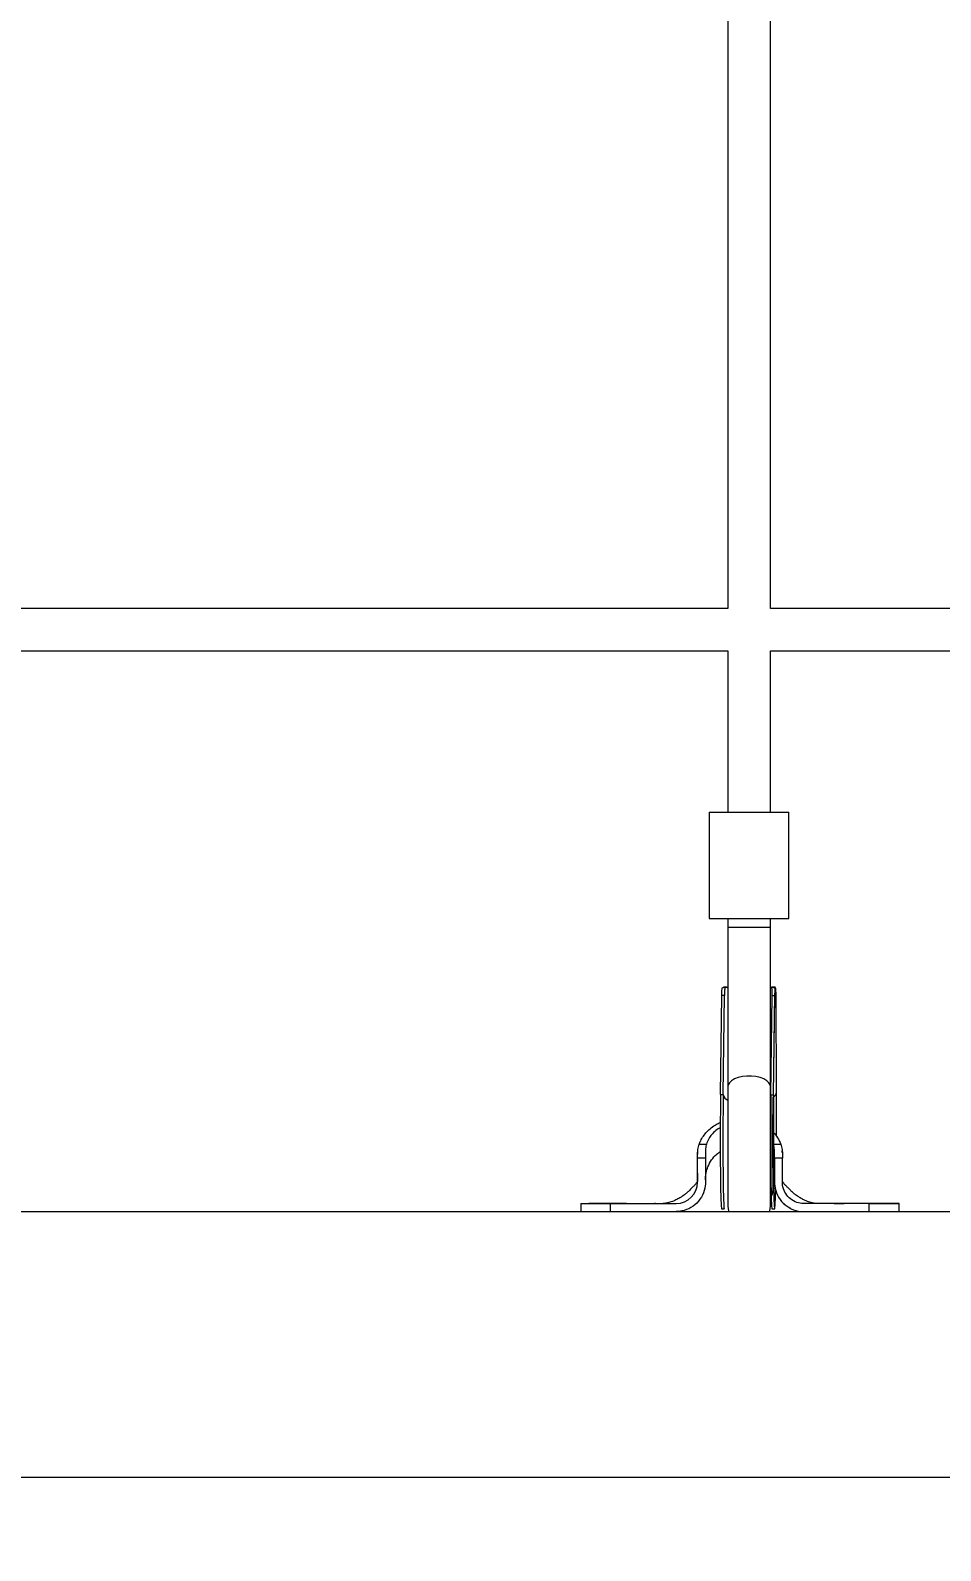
# Model space of a CAD drawing. Header units: millimetres. Extents: x -6879 to 7341, y -8047 to 7187.
# Drawn here: x -4075 to -3732, y -1564 to -991 of the extents above; entities that cross this region are included whole.
import ezdxf

# ---------------------------------------------------------------- set-up
doc = ezdxf.new("R2010")
doc.units = ezdxf.units.MM
for name, color, linetype in [('DIKOM_ОБЪЕКТ', 7, 'Continuous'), ('DIKOM_РАЗМЕР_ЗОНА', 7, 'Continuous'), ('DIKOM_РАЗМЕР_ОБЪЕКТА', 7, 'Continuous')]:
    doc.layers.add(name, color=color, linetype=linetype)
doc.styles.add('style1', font='arial.ttf', dxfattribs={"width": 0.8})
doc.dimstyles.new('1-50', dxfattribs={"dimtxt": 300, "dimasz": 200, "dimexe": 100, "dimexo": 0, "dimgap": 100, "dimtad": 0, "dimdec": 0, "dimtxsty": 'style1', "dimcen": 0, "dimclrd": 7, "dimclre": 7, "dimadec": 1, "dimazin": 2, "dimtfac": 1, "dimtdec": 0, "dimtmove": 1, "dimatfit": 3, "dimfxl": 0, "dimlwd": 25, "dimlwe": 18, "dimarcsym": 0})

# ---------------------------------------------------------------- blocks, each defined once
blk = doc.blocks.new('*D20')
at = {"layer": 'Defpoints', "color": 0, "transparency": 16777216}
for p in [(-335.47, 4138.44), (-5198.79, -5966.88), (-1568.13, -5966.88)]:
    blk.add_point(p, dxfattribs=at)
at = {"layer": 'DIKOM_РАЗМЕР_ОБЪЕКТА', "color": 7, "lineweight": 18, "transparency": 16777216}
for p, q in [((-335.47, 4138.44), (-5298.79, 4138.44)), ((-1568.13, -5966.88), (-5298.79, -5966.88))]:
    blk.add_line(p, q, dxfattribs=at)
at = {"layer": 'DIKOM_РАЗМЕР_ОБЪЕКТА', "color": 7, "lineweight": 25, "transparency": 16777216}
for p, q in [((-5198.79, 3938.44), (-5198.79, -81.84)), ((-5198.79, -5766.88), (-5198.79, -1161.62))]:
    blk.add_line(p, q, dxfattribs=at)
at = {"layer": 'DIKOM_РАЗМЕР_ОБЪЕКТА', "color": 7, "transparency": 16777216}
for points in [[(-5232.12, 3938.44), (-5165.46, 3938.44), (-5198.79, 4138.44)], [(-5232.12, -5766.88), (-5165.46, -5766.88), (-5198.79, -5966.88)]]:
    blk.add_solid(points, dxfattribs=at)
at = {"layer": 'DIKOM_РАЗМЕР_ОБЪЕКТА', "color": 0, "transparency": 16777216, "insert": (-5198.79, -621.73), "char_height": 300, "attachment_point": 5, "rotation": 90, "style": 'style1'}
blk.add_mtext('10100', dxfattribs=at)
blk = doc.blocks.new('*D19')
at = {"layer": 'Defpoints', "color": 0, "transparency": 16777216}
for p in [(5624.04, 6094.27), (-4435.35, 2864.29), (5624.04, -2640.11)]:
    blk.add_point(p, dxfattribs=at)
at = {"layer": 'DIKOM_РАЗМЕР_ОБЪЕКТА', "color": 7, "lineweight": 18, "transparency": 16777216}
for p, q in [((-4435.35, 2864.29), (-4435.35, 6194.27)), ((5624.04, -2640.11), (5624.04, 6194.27))]:
    blk.add_line(p, q, dxfattribs=at)
at = {"layer": 'DIKOM_РАЗМЕР_ОБЪЕКТА', "color": 7, "lineweight": 25, "transparency": 16777216}
for p, q in [((-4235.35, 6094.27), (2113.67, 6094.27)), ((5424.04, 6094.27), (3193.46, 6094.27))]:
    blk.add_line(p, q, dxfattribs=at)
at = {"layer": 'DIKOM_РАЗМЕР_ОБЪЕКТА', "color": 7, "transparency": 16777216}
for points in [[(-4235.35, 6127.6), (-4235.35, 6060.94), (-4435.35, 6094.27)], [(5424.04, 6127.6), (5424.04, 6060.94), (5624.04, 6094.27)]]:
    blk.add_solid(points, dxfattribs=at)
at = {"layer": 'DIKOM_РАЗМЕР_ОБЪЕКТА', "color": 0, "transparency": 16777216, "insert": (2653.56, 6094.27), "char_height": 300, "attachment_point": 5, "style": 'style1'}
blk.add_mtext('10100', dxfattribs=at)
blk = doc.blocks.new('*D18')
at = {"layer": 'Defpoints', "color": 0, "transparency": 16777216}
for p in [(-342.29, 5666.7), (-6681.79, -8047.27), (-1651.48, -8047.27)]:
    blk.add_point(p, dxfattribs=at)
at = {"layer": 'DIKOM_РАЗМЕР_ЗОНА', "color": 7, "lineweight": 18, "transparency": 16777216}
for p, q in [((-342.29, 5666.7), (-6781.79, 5666.7)), ((-1651.48, -8047.27), (-6781.79, -8047.27))]:
    blk.add_line(p, q, dxfattribs=at)
at = {"layer": 'DIKOM_РАЗМЕР_ЗОНА', "color": 7, "lineweight": 25, "transparency": 16777216}
for p, q in [((-6681.79, 5466.7), (-6681.79, -340.84)), ((-6681.79, -7847.27), (-6681.79, -1420.62))]:
    blk.add_line(p, q, dxfattribs=at)
at = {"layer": 'DIKOM_РАЗМЕР_ЗОНА', "color": 7, "transparency": 16777216}
for points in [[(-6715.12, 5466.7), (-6648.46, 5466.7), (-6681.79, 5666.7)], [(-6715.12, -7847.27), (-6648.46, -7847.27), (-6681.79, -8047.27)]]:
    blk.add_solid(points, dxfattribs=at)
at = {"layer": 'DIKOM_РАЗМЕР_ЗОНА', "color": 0, "transparency": 16777216, "insert": (-6681.79, -880.73), "char_height": 300, "attachment_point": 5, "rotation": 90, "style": 'style1'}
blk.add_mtext('13700', dxfattribs=at)
blk = doc.blocks.new('*D17')
at = {"layer": 'Defpoints', "color": 0, "transparency": 16777216}
for p in [(-5935.35, 6990.27), (-5935.35, 998.27), (7340.79, -2830.86)]:
    blk.add_point(p, dxfattribs=at)
at = {"layer": 'DIKOM_РАЗМЕР_ЗОНА', "color": 7, "lineweight": 18, "transparency": 16777216}
for p, q in [((-5935.35, 998.27), (-5935.35, 7090.27)), ((7340.79, -2830.86), (7340.79, 7090.27))]:
    blk.add_line(p, q, dxfattribs=at)
at = {"layer": 'DIKOM_РАЗМЕР_ЗОНА', "color": 7, "lineweight": 25, "transparency": 16777216}
for p, q in [((-5735.35, 6990.27), (2016.67, 6990.27)), ((7140.79, 6990.27), (3096.46, 6990.27))]:
    blk.add_line(p, q, dxfattribs=at)
at = {"layer": 'DIKOM_РАЗМЕР_ЗОНА', "color": 7, "transparency": 16777216}
for points in [[(-5735.35, 7023.6), (-5735.35, 6956.94), (-5935.35, 6990.27)], [(7140.79, 7023.6), (7140.79, 6956.94), (7340.79, 6990.27)]]:
    blk.add_solid(points, dxfattribs=at)
at = {"layer": 'DIKOM_РАЗМЕР_ЗОНА', "color": 0, "transparency": 16777216, "insert": (2556.56, 6990.27), "char_height": 300, "attachment_point": 5, "style": 'style1'}
blk.add_mtext('13300', dxfattribs=at)

msp = doc.modelspace()

# ---------------------------------------------------------------- linework, layer by layer
at = {"layer": 'DIKOM_ОБЪЕКТ', "color": 7, "linetype": 'Continuous', "lineweight": 15}
for p, q in [((-3812.47, -924.7), (-3812.47, -1208.7)), ((-3796.47, -1208.7), (-3796.47, -924.7)), ((-3812.47, -1208.7), (-4096.47, -1208.7)), ((-3512.47, -1208.7), (-3796.47, -1208.7)), ((-4096.47, -1224.7), (-3812.47, -1224.7)), ((-3812.47, -1224.7), (-3812.47, -1285.47)), ((-3796.47, -1285.47), (-3796.47, -1224.7)), ((-3796.47, -1224.7), (-3512.47, -1224.7)), ((-3819.47, -1285.47), (-3819.47, -1325.47)), ((-3819.47, -1285.47), (-3804.47, -1285.47)), ((-3804.47, -1285.47), (-3789.47, -1285.47)), ((-3789.47, -1325.47), (-3789.47, -1285.47)), ((-3819.47, -1325.47), (-3804.47, -1325.47)), ((-3812.47, -1325.47), (-3812.47, -1328.92)), ((-3804.47, -1325.47), (-3789.47, -1325.47)), ((-3796.47, -1328.92), (-3796.47, -1325.47)), ((-3812.47, -1328.92), (-3812.47, -1388.79)), ((-3796.47, -1328.92), (-3812.47, -1328.92)), ((-3796.47, -1388.79), (-3796.47, -1328.92)), ((-3815.24, -1391.8), (-3814.8, -1354.53)), ((-3813.8, -1354.53), (-3814.8, -1354.53)), ((-3814.24, -1391.8), (-3813.8, -1354.53)), ((-3813.1, -1351.43), (-3814.17, -1351.43)), ((-3812.9, -1351.27), (-3813.95, -1351.26)), ((-3795.23, -1351.5), (-3796.29, -1351.5)), ((-3796.24, -1391.87), (-3795.8, -1354.6)), ((-3794.87, -1351.34), (-3795.93, -1351.33)), ((-3794.8, -1354.61), (-3795.8, -1354.6)), ((-3795.24, -1391.96), (-3794.79, -1353.54)), ((-3795.24, -1391.87), (-3794.8, -1354.61)), ((-3794.15, -1390.9), (-3794.34, -1354.22)), ((-3812.47, -1388.79), (-3812.47, -1433.76)), ((-3796.47, -1433.76), (-3796.47, -1388.79)), ((-3815.24, -1391.8), (-3814.24, -1391.8)), ((-3796.26, -1393.3), (-3796.47, -1393.41)), ((-3796.4, -1392.61), (-3796.24, -1392.02)), ((-3796.24, -1391.87), (-3795.24, -1391.87)), ((-3795.24, -1391.87), (-3795.24, -1391.96)), ((-3796.47, -1404.91), (-3796.34, -1405.02)), ((-3823.87, -1413.47), (-3823.89, -1414.17)), ((-3823.86, -1413.19), (-3823.87, -1413.97)), ((-3823.25, -1410.47), (-3820.53, -1410.47)), ((-3795.3, -1410.47), (-3792.59, -1410.47)), ((-3792, -1413.56), (-3792.01, -1412.99)), ((-3820.92, -1415.68), (-3823.92, -1415.68)), ((-3823.92, -1423.82), (-3823.92, -1415.68)), ((-3820.92, -1415.68), (-3820.92, -1423.82)), ((-3796.47, -1417.81), (-3796.32, -1418.09)), ((-3794.92, -1415.68), (-3794.92, -1423.82)), ((-3791.92, -1415.68), (-3794.92, -1415.68)), ((-3791.92, -1423.82), (-3791.92, -1415.68)), ((-3823.92, -1424.82), (-3823.92, -1423.82)), ((-3820.92, -1423.82), (-3820.92, -1424.82)), ((-3794.92, -1423.82), (-3794.92, -1424.82)), ((-3791.92, -1424.82), (-3791.92, -1423.82)), ((-4335.35, -1435.82), (-2985.35, -1435.82)), ((-3867.92, -1432.82), (-3867.92, -1435.82)), ((-3862.11, -1432.82), (-3864.84, -1432.82)), ((-3855.41, -1432.82), (-3862.04, -1432.82)), ((-3856.81, -1432.82), (-3857.21, -1432.82)), ((-3856.64, -1435.82), (-3856.64, -1432.82)), ((-3856.64, -1432.82), (-3831.92, -1432.82)), ((-3814.86, -1434.76), (-3813.86, -1434.76)), ((-3795.86, -1434.83), (-3794.86, -1434.83)), ((-3791.35, -1432.86), (-3791.03, -1433.16)), ((-3790.65, -1433.52), (-3788.89, -1434.57)), ((-3759.2, -1432.82), (-3783.92, -1432.82)), ((-3759.2, -1435.82), (-3759.2, -1432.82)), ((-3754.51, -1432.82), (-3751.4, -1432.82)), ((-3754.28, -1432.82), (-3752.04, -1432.82)), ((-3747.92, -1432.82), (-3753.2, -1432.82)), ((-3747.92, -1435.82), (-3747.92, -1432.82)), ((-4335.35, -1535.82), (-2985.35, -1535.82))]:
    msp.add_line(p, q, dxfattribs=at)
at = {"layer": 'DIKOM_ОБЪЕКТ', "color": 7, "linetype": 'Continuous', "lineweight": 15, "flags": 128}
for points in [[(-3796.47, -1388.79), (-3796.58, -1388.14), (-3797.04, -1387.31), (-3797.85, -1386.55), (-3798.97, -1385.89), (-3800.35, -1385.37), (-3801.92, -1385.01), (-3803.61, -1384.82), (-3805.34, -1384.82), (-3807.03, -1385.01), (-3808.6, -1385.37), (-3809.97, -1385.89), (-3811.09, -1386.55), (-3811.9, -1387.31), (-3812.37, -1388.14), (-3812.47, -1388.79)], [(-3794.17, -1407.42), (-3794.17, -1407.11), (-3794.15, -1403.79), (-3794.14, -1400.47), (-3794.14, -1397.19), (-3794.14, -1393.99), (-3794.15, -1390.9)], [(-3815.24, -1391.8), (-3815.27, -1394.93), (-3815.3, -1398.16), (-3815.32, -1401.45), (-3815.33, -1404.78), (-3815.34, -1408.09), (-3815.34, -1411.35), (-3815.33, -1414.52), (-3815.32, -1417.57), (-3815.3, -1420.46), (-3815.27, -1423.16), (-3815.24, -1425.64), (-3815.2, -1427.86), (-3815.16, -1429.81), (-3815.11, -1431.46), (-3815.06, -1432.79), (-3815, -1433.78), (-3814.94, -1434.44), (-3814.88, -1434.74), (-3814.86, -1434.76)], [(-3814.24, -1391.8), (-3814.27, -1394.93), (-3814.3, -1398.16), (-3814.32, -1401.46), (-3814.33, -1404.78), (-3814.34, -1408.09), (-3814.34, -1411.35), (-3814.33, -1414.52), (-3814.32, -1417.57), (-3814.3, -1420.47), (-3814.27, -1423.17), (-3814.24, -1425.64), (-3814.2, -1427.87), (-3814.16, -1429.81), (-3814.11, -1431.46), (-3814.06, -1432.79), (-3814, -1433.79), (-3813.94, -1434.44), (-3813.88, -1434.74), (-3813.86, -1434.76)], [(-3796.47, -1392.74), (-3796.41, -1392.62), (-3796.4, -1392.61)], [(-3796.24, -1391.87), (-3796.27, -1395), (-3796.3, -1398.23), (-3796.32, -1401.53), (-3796.34, -1404.85), (-3796.34, -1408.16), (-3796.34, -1411.42), (-3796.34, -1414.59), (-3796.32, -1417.64), (-3796.3, -1420.54), (-3796.28, -1423.24), (-3796.24, -1425.71), (-3796.21, -1427.94), (-3796.16, -1429.88), (-3796.11, -1431.53), (-3796.06, -1432.86), (-3796, -1433.86), (-3795.94, -1434.51), (-3795.88, -1434.81), (-3795.86, -1434.83)], [(-3795.24, -1391.87), (-3795.27, -1395), (-3795.3, -1398.24), (-3795.32, -1401.53), (-3795.34, -1404.85), (-3795.34, -1408.16), (-3795.34, -1411.43), (-3795.34, -1414.6), (-3795.32, -1417.65), (-3795.3, -1420.54), (-3795.28, -1423.24), (-3795.24, -1425.72), (-3795.21, -1427.94), (-3795.16, -1429.89), (-3795.11, -1431.54), (-3795.06, -1432.87), (-3795, -1433.86), (-3794.94, -1434.51), (-3794.88, -1434.81), (-3794.82, -1434.76), (-3794.75, -1434.34), (-3794.69, -1433.58), (-3794.63, -1432.48), (-3794.56, -1431.04), (-3794.5, -1429.29), (-3794.47, -1428.07)], [(-3812.47, -1433.76), (-3812.27, -1435.54), (-3812.2, -1435.82)], [(-3796.74, -1435.82), (-3796.67, -1435.54), (-3796.47, -1433.76)]]:
    msp.add_lwpolyline(points, dxfattribs=at)
at = {"layer": 'DIKOM_ОБЪЕКТ', "color": 7, "linetype": 'Continuous', "lineweight": 15}
for centre, radius, start, end in [((-3796.9, -1390.44), 2.78, 301.0253, 350.4771), ((-3811.43, -1391.24), 2.86, 191.3561, 248.6261), ((-3831.92, -1424.82), 8, 270.0008, 0)]:
    msp.add_arc(centre, radius, start, end, dxfattribs=at)
for points, knots in [([(-3814.8, -1354.53), (-3814.79, -1354.03), (-3814.78, -1353.03), (-3814.71, -1352), (-3814.55, -1351.46), (-3814.27, -1351.48), (-3814.17, -1351.48)], [0, 0, 0, 0, 0.282218, 0.564509, 0.843703, 1, 1, 1, 1]), ([(-3813.6, -1351.43), (-3813.68, -1351.37), (-3813.85, -1351.26), (-3813.92, -1351.3), (-3813.95, -1351.32)], [0, 0, 0, 0, 0.48967, 1, 1, 1, 1]), ([(-3812.41, -1351.69), (-3812.59, -1351.61), (-3813.06, -1351.36), (-3813.48, -1351.45), (-3813.71, -1352.01), (-3813.78, -1353.03), (-3813.79, -1354.01), (-3813.8, -1354.53)], [0, 0, 0, 0, 0.131073, 0.354394, 0.560083, 0.768036, 1, 1, 1, 1]), ([(-3812.9, -1351.32), (-3812.83, -1351.3), (-3812.73, -1351.28), (-3812.53, -1351.4), (-3812.47, -1351.44)], [0, 0, 0, 0, 0.702039, 1, 1, 1, 1]), ([(-3795.8, -1354.6), (-3795.79, -1354.11), (-3795.78, -1353.11), (-3795.8, -1352.07), (-3795.92, -1351.53), (-3796.19, -1351.55), (-3796.29, -1351.55)], [0, 0, 0, 0, 0.281468, 0.563029, 0.840794, 1, 1, 1, 1]), ([(-3794.34, -1354.22), (-3794.34, -1353.74), (-3794.35, -1352.77), (-3794.4, -1351.78), (-3794.63, -1351.31), (-3794.95, -1351.29), (-3795.24, -1351.47), (-3795.29, -1351.5)], [0, 0, 0, 0, 0.241936, 0.483939, 0.723286, 0.952891, 1, 1, 1, 1]), ([(-3795.23, -1351.56), (-3795.13, -1351.56), (-3794.88, -1351.56), (-3794.79, -1352.14), (-3794.78, -1353.15), (-3794.8, -1354.12), (-3794.8, -1354.61)], [0, 0, 0, 0, 0.189918, 0.454975, 0.723245, 1, 1, 1, 1]), ([(-3795.89, -1429.66), (-3795.85, -1429.63), (-3795.71, -1429.54), (-3795.57, -1428.94), (-3795.47, -1427.74), (-3795.43, -1426.12), (-3795.43, -1424.4), (-3795.45, -1422.62), (-3795.47, -1420.78), (-3795.49, -1418.43), (-3795.51, -1415.5), (-3795.52, -1411.96), (-3795.52, -1408.21), (-3795.51, -1404.39), (-3795.49, -1400.62), (-3795.46, -1396.64), (-3795.43, -1394.03), (-3795.42, -1392.69)], [0, 0, 0, 0, 0.030799, 0.105481, 0.176109, 0.242227, 0.303474, 0.343123, 0.391124, 0.448869, 0.516358, 0.593587, 0.680553, 0.752198, 0.829322, 0.911923, 1, 1, 1, 1]), ([(-3823.25, -1410.47), (-3823.08, -1410.04), (-3822.42, -1408.35), (-3820.89, -1406.2), (-3818.76, -1404.26), (-3817.04, -1403.06), (-3815.83, -1402.53), (-3815.32, -1402.3)], [0, 0, 0, 0, 0.120601, 0.467445, 0.662793, 0.858204, 1, 1, 1, 1]), ([(-3815.33, -1404.23), (-3815.71, -1404.45), (-3816.82, -1405.07), (-3818.61, -1406.73), (-3819.94, -1408.71), (-3820.42, -1410.14), (-3820.53, -1410.47)], [0, 0, 0, 0, 0.155586, 0.454813, 0.872623, 1, 1, 1, 1]), ([(-3795.51, -1405.81), (-3795.02, -1406.35), (-3793.94, -1407.56), (-3793.05, -1409.21), (-3792.67, -1410.26), (-3792.59, -1410.47)], [0, 0, 0, 0, 0.391875, 0.875507, 1, 1, 1, 1]), ([(-3823.92, -1414.6), (-3823.89, -1413.9), (-3823.85, -1412.49), (-3823.45, -1411.15), (-3823.25, -1410.47)], [0, 0, 0, 0, 0.492148, 1, 1, 1, 1]), ([(-3820.53, -1410.47), (-3820.56, -1410.55), (-3820.67, -1410.96), (-3820.83, -1411.7), (-3820.91, -1412.54), (-3820.93, -1413.73), (-3820.92, -1414.72), (-3820.92, -1415.54), (-3820.92, -1415.68)], [0, 0, 0, 0, 0.0483503, 0.2420342, 0.4357138, 0.5324298, 0.919395, 1, 1, 1, 1]), ([(-3820.92, -1423.87), (-3820.91, -1423.44), (-3820.89, -1422.59), (-3820.7, -1421.34), (-3820.41, -1420.13), (-3819.82, -1418.43), (-3818.68, -1416.36), (-3817.06, -1414.4), (-3815.8, -1413.55), (-3815.33, -1413.23)], [0, 0, 0, 0, 0.1022362, 0.2038705, 0.3031191, 0.399757, 0.6347463, 0.8664013, 1, 1, 1, 1]), ([(-3794.92, -1415.68), (-3794.92, -1415.6), (-3794.92, -1415.17), (-3794.93, -1414.09), (-3794.86, -1412.41), (-3795.15, -1411.12), (-3795.3, -1410.47)], [0, 0, 0, 0, 0.048374, 0.241898, 0.617099, 1, 1, 1, 1]), ([(-3792.59, -1410.47), (-3792.39, -1411.13), (-3791.99, -1412.47), (-3791.94, -1413.88), (-3791.92, -1414.6)], [0, 0, 0, 0, 0.491604, 1, 1, 1, 1]), ([(-3823.92, -1415.68), (-3823.92, -1415.59), (-3823.92, -1415.23), (-3823.92, -1414.87), (-3823.92, -1414.6)], [0, 0, 0, 0, 0.256317, 1, 1, 1, 1]), ([(-3791.92, -1414.6), (-3791.92, -1414.69), (-3791.92, -1415.05), (-3791.92, -1415.41), (-3791.92, -1415.68)], [0, 0, 0, 0, 0.25633, 1, 1, 1, 1]), ([(-3823.92, -1421.51), (-3823.92, -1421.47), (-3823.92, -1421.39), (-3823.92, -1421.58), (-3823.92, -1422.24), (-3823.92, -1422.96), (-3823.92, -1423.51), (-3823.92, -1424.02), (-3823.92, -1424.28), (-3823.94, -1424.35), (-3823.94, -1424.39), (-3823.96, -1424.47), (-3823.97, -1424.5), (-3823.98, -1424.53), (-3824, -1424.56), (-3824.02, -1424.62), (-3824.12, -1424.86), (-3824.52, -1425.37), (-3825.16, -1426.09), (-3826.08, -1426.94), (-3827.01, -1427.97), (-3827.96, -1428.82), (-3828.78, -1429.48), (-3829.66, -1430.1), (-3830.74, -1430.8), (-3832.18, -1431.57), (-3833.94, -1432.28), (-3835.79, -1432.76), (-3836.51, -1432.8), (-3836.89, -1432.82)], [0, 0, 0, 0, 0.038803, 0.073968, 0.12484, 0.172221, 0.205994, 0.22786, 0.2417, 0.254339, 0.268537, 0.271438, 0.272635, 0.273736, 0.274876, 0.276186, 0.279636, 0.298263, 0.337814, 0.388351, 0.446673, 0.494109, 0.533655, 0.567924, 0.614047, 0.684943, 0.776094, 0.88228, 1, 1, 1, 1]), ([(-3820.92, -1424.82), (-3820.92, -1424.9), (-3820.92, -1425.33), (-3821.04, -1426.98), (-3821.84, -1429.73), (-3824.03, -1432.79), (-3827.12, -1434.94), (-3829.92, -1435.75), (-3831.53, -1435.81), (-3831.92, -1435.82)], [0, 0, 0, 0, 0.014813, 0.07411, 0.288782, 0.503467, 0.71806, 0.933096, 1, 1, 1, 1]), ([(-3795.3, -1420.94), (-3795.23, -1421.14), (-3795.03, -1421.78), (-3794.96, -1422.67), (-3794.92, -1423.43), (-3794.92, -1423.73), (-3794.92, -1423.83)], [0, 0, 0, 0, 0.213061, 0.682138, 0.897095, 1, 1, 1, 1]), ([(-3794.92, -1424.82), (-3794.92, -1424.9), (-3794.91, -1425.33), (-3794.79, -1426.99), (-3793.99, -1429.75), (-3791.78, -1432.82), (-3788.68, -1434.97), (-3785.89, -1435.76), (-3784.29, -1435.81), (-3783.92, -1435.82)], [0, 0, 0, 0, 0.014813, 0.074112, 0.290037, 0.505961, 0.720946, 0.936016, 1, 1, 1, 1]), ([(-3779.05, -1432.82), (-3779.42, -1432.8), (-3780.11, -1432.75), (-3781.93, -1432.28), (-3783.68, -1431.56), (-3785.1, -1430.79), (-3786.2, -1430.09), (-3787.12, -1429.44), (-3788, -1428.72), (-3788.95, -1427.86), (-3789.86, -1426.82), (-3790.73, -1426.05), (-3791.32, -1425.36), (-3791.73, -1424.85), (-3791.82, -1424.6), (-3791.85, -1424.54), (-3791.86, -1424.51), (-3791.87, -1424.48), (-3791.88, -1424.44), (-3791.9, -1424.35), (-3791.91, -1424.29), (-3791.92, -1424.24), (-3791.92, -1423.94), (-3791.92, -1423.83), (-3791.92, -1423.78)], [0, 0, 0, 0, 0.1500232, 0.2851115, 0.4009831, 0.4910597, 0.5496545, 0.5954478, 0.6534414, 0.7214443, 0.7882317, 0.8449173, 0.8958272, 0.9200276, 0.9244518, 0.9261207, 0.9275804, 0.9290227, 0.9306026, 0.9344117, 0.9572879, 0.9761229, 0.9907991, 1, 1, 1, 1]), ([(-3783.92, -1432.82), (-3784.14, -1432.81), (-3785.26, -1432.78), (-3787.25, -1432.26), (-3789.53, -1430.74), (-3791.16, -1428.55), (-3791.85, -1426.45), (-3791.9, -1425.19), (-3791.92, -1424.82)], [0, 0, 0, 0, 0.054117, 0.268331, 0.482535, 0.697282, 0.911982, 1, 1, 1, 1]), ([(-3867.9, -1432.82), (-3867.9, -1432.82), (-3868, -1432.82), (-3867.64, -1432.82), (-3866.79, -1432.82), (-3865.35, -1432.82), (-3863.41, -1432.82), (-3860.64, -1432.82), (-3858.14, -1432.82), (-3856.64, -1432.82)], [0, 0, 0, 0, 0.012296, 0.165141, 0.313685, 0.466529, 0.61506, 0.767917, 1, 1, 1, 1]), ([(-3850.6, -1432.82), (-3851.9, -1432.82), (-3854.4, -1432.82), (-3856.36, -1432.82), (-3857.29, -1432.82)], [0, 0, 0, 0, 0.5224316, 1, 1, 1, 1]), ([(-3847.14, -1432.82), (-3847.1, -1432.82), (-3846.54, -1432.82), (-3845.56, -1432.82), (-3844.37, -1432.82), (-3843.65, -1432.82), (-3843.34, -1432.82), (-3843.43, -1432.82), (-3843.43, -1432.82)], [0, 0, 0, 0, 0.0221886, 0.2636285, 0.5050721, 0.7465475, 0.9879988, 1, 1, 1, 1]), ([(-3839.76, -1432.81), (-3839.81, -1432.81), (-3839.91, -1432.8), (-3840.01, -1432.8), (-3840.06, -1432.8)], [0, 0, 0, 0, 0.5000005, 1, 1, 1, 1]), ([(-3791.14, -1433.11), (-3791.08, -1433.17), (-3790.96, -1433.27), (-3790.85, -1433.36), (-3790.8, -1433.4)], [0, 0, 0, 0, 0.500186, 1, 1, 1, 1]), ([(-3778.73, -1432.8), (-3778.81, -1432.8), (-3778.97, -1432.8), (-3779.13, -1432.8), (-3779.22, -1432.8)], [0, 0, 0, 0, 0.498122, 1, 1, 1, 1]), ([(-3772.37, -1432.82), (-3772.38, -1432.82), (-3772.45, -1432.82), (-3772.07, -1432.82), (-3771.24, -1432.82), (-3770.06, -1432.82), (-3769.14, -1432.82), (-3768.72, -1432.82)], [0, 0, 0, 0, 0.064253, 0.306807, 0.549377, 0.791914, 1, 1, 1, 1]), ([(-3758.81, -1432.82), (-3759.74, -1432.82), (-3761.7, -1432.82), (-3764.21, -1432.82), (-3765.52, -1432.82)], [0, 0, 0, 0, 0.477459, 1, 1, 1, 1]), ([(-3753.55, -1432.82), (-3754.67, -1432.82), (-3757, -1432.82), (-3759.49, -1432.82), (-3760.79, -1432.82)], [0, 0, 0, 0, 0.478165, 1, 1, 1, 1]), ([(-3759.2, -1432.82), (-3759.12, -1432.82), (-3758.7, -1432.82), (-3756.99, -1432.82), (-3754.57, -1432.82), (-3752.04, -1432.82), (-3750.2, -1432.82), (-3748.86, -1432.82), (-3748.05, -1432.82), (-3747.98, -1432.82), (-3747.94, -1432.82)], [0, 0, 0, 0, 0.012363, 0.06189, 0.261115, 0.409637, 0.562456, 0.710967, 0.863783, 1, 1, 1, 1]), ([(-3753.2, -1432.82), (-3753.58, -1432.82), (-3754.36, -1432.82), (-3755.58, -1432.82), (-3756.19, -1432.82)], [0, 0, 0, 0, 0.492058, 1, 1, 1, 1])]:
    msp.add_open_spline(points, degree=3, knots=knots, dxfattribs=at)

# ---------------------------------------------------------------- dimensions: what is measured, and where the dimension line sits
at = {"layer": 'DIKOM_РАЗМЕР_ЗОНА'}
dim = msp.add_linear_dim(base=(-5935.35, 6990.27), p1=(7340.79, -2830.86), p2=(-5935.35, 998.27), text='13300', dimstyle='1-50', override={"dimscale": 1, "dimtix": 0, "dimtofl": 1, "dimtmove": 1, "dimatfit": 3}, dxfattribs=at)
dim.commit()
dim.dimension.update_dxf_attribs({"geometry": '*D17', "text_midpoint": (2556.56, 6990.27), "dimtype": 160})
dim = msp.add_linear_dim(base=(-6681.79, -8047.27), p1=(-342.29, 5666.7), p2=(-1651.48, -8047.27), angle=270, text='13700', dimstyle='1-50', override={"dimscale": 1, "dimtix": 0, "dimtofl": 1, "dimtmove": 1, "dimatfit": 3}, dxfattribs=at)
dim.commit()
dim.dimension.update_dxf_attribs({"geometry": '*D18', "text_midpoint": (-6681.79, -880.73), "dimtype": 160})
at = {"layer": 'DIKOM_РАЗМЕР_ОБЪЕКТА'}
dim = msp.add_linear_dim(base=(5624.04, 6094.27), p1=(-4435.35, 2864.29), p2=(5624.04, -2640.11), text='10100', dimstyle='1-50', override={"dimscale": 1, "dimtix": 0, "dimtofl": 1, "dimtmove": 1, "dimatfit": 3}, dxfattribs=at)
dim.commit()
dim.dimension.update_dxf_attribs({"geometry": '*D19', "text_midpoint": (2653.56, 6094.27), "dimtype": 160})
dim = msp.add_linear_dim(base=(-5198.79, -5966.88), p1=(-335.47, 4138.44), p2=(-1568.13, -5966.88), angle=270, text='10100', dimstyle='1-50', override={"dimscale": 1, "dimtix": 0, "dimtofl": 1, "dimtmove": 1, "dimatfit": 3}, dxfattribs=at)
dim.commit()
dim.dimension.update_dxf_attribs({"geometry": '*D20', "text_midpoint": (-5198.79, -621.73), "dimtype": 160})

doc.saveas('drawing.dxf')
